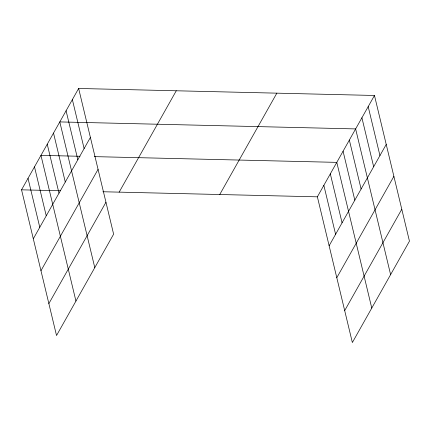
<?xml version="1.0" encoding="UTF-8"?>
<svg xmlns="http://www.w3.org/2000/svg" width="431" height="431" viewBox="0 0 431 431"><rect width="100%" height="100%" fill="white"/><g stroke="black" fill="none" stroke-linecap="round" stroke-linejoin="round"><path stroke-width="0.65" d="M78.641 88.468L113.622 234.173L56.531 335.528L21.55 189.829L78.641 88.468L374.469 95.472L409.45 241.171L352.359 342.532L317.378 196.827L374.469 95.472M33.306 238.779L90.397 137.424M40.967 270.711L98.063 169.351M48.865 303.602L105.956 202.247M119.171 192.134L176.268 90.779M219.756 194.516L276.847 93.161M329.128 245.783L386.224 144.423M336.794 277.709L393.886 176.354M344.692 310.606L401.784 209.245M80.01 156.286L40.961 155.365L75.942 301.07M94.33 156.625L336.789 162.368L371.77 308.068M21.55 189.829L60.599 190.75M102.901 191.752L317.378 196.827M368.187 106.619L379.943 155.575M361.911 117.771L373.661 166.722M390.61 274.622L355.629 128.917L59.801 121.914L94.782 267.619M349.347 140.07L361.103 189.02M343.071 151.216L354.821 200.173M330.318 173.855L342.069 222.811M323.848 185.341L335.598 234.297M72.365 99.615L84.115 148.571M66.083 110.767L77.833 159.723M53.519 133.066L65.275 182.022M47.243 144.213L58.993 193.169M34.491 166.851L46.246 215.807M28.02 178.337L39.776 227.293"/></g></svg>
